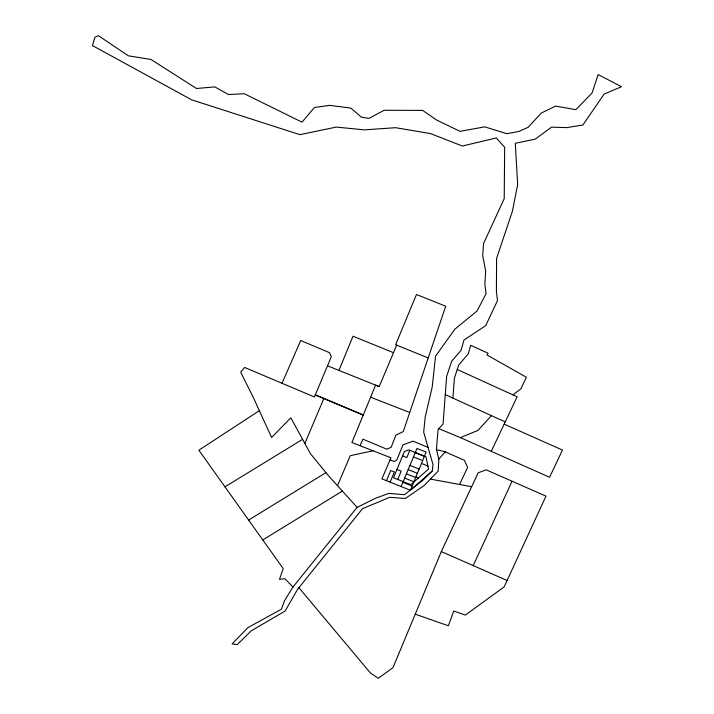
<?xml version="1.0" encoding="UTF-8"?>
<svg xmlns="http://www.w3.org/2000/svg" width="714" height="714" viewBox="0 0 714 714"><rect width="100%" height="100%" fill="white"/><g stroke="black" fill="none" stroke-linecap="round" stroke-linejoin="round"><path stroke-width="1.07" d="M438.807 459.147L438.2 471.07L424.321 485.377L405.391 498.479L389.657 497.328L362.507 508.698L297.506 589.443L285.163 611.005L251.346 630.757L237.119 644.671L232.139 643.858L247.963 627.606L281.441 609.185L284.565 600.626L292.954 587.042L357.116 507.359L375.537 498.256L388.871 493.365L404.508 494.713L423.348 479.808L432.291 470.91L433.014 464.573L423.67 432.166L425.249 416.815L432.193 387.131L435.567 356.125L454.845 329.216L477.041 310.992L486.047 293.704L484.851 284.297L485.681 271.15L482.7 255.558L483.53 243.599L504.218 198.653L504.664 147.218L496.248 137.98L462.369 146.022L430.506 133.589L395.645 127.699L364.408 129.859L336.285 127.083L299.916 134.66L191.727 99.862L92.481 45.589L94.864 37.253L98.398 35.7L128.386 55.808L150.993 59.485L196.52 88.509L214.78 86.876L228.498 94.551L244.224 93.721L302.022 122.156L314.446 107.475L329.707 105.36L350.842 108.1L361.454 117.185L369.013 118.39L384.114 110.277L422.661 110.393L436.575 120.032L460.039 131.331L484.735 126.851L506.869 133.697L518.694 131.501L528.137 127.324L541.203 113.107L555.635 106.091L575.877 109.67L592.076 92.954L598.118 74.559L621.519 86.724L604.169 94.025L582.883 124.986L566.684 127.627L551.538 127.154L535.259 139.114L515.294 143.3L517.659 184.569L512.411 211.246L496.596 258.37L496.409 291.678L497.506 300.549L485.699 325.646L463.984 340.025L461.101 350.199L451.641 361.266L446.634 376.448L443.064 424.036L438.075 429.489L436.433 449.392L438.807 459.147L445.259 451.882L464.359 460.271L467.643 467.331L459.629 484.485M452.908 398.1L454.407 378.108L458.727 364.988L468.286 353.814L470.696 345.308L488.055 353.216L486.975 354.947L526.388 377.26L520.89 388.844L512.929 394.869M360.026 445.697L362.917 439.164L386.845 449.204L391.183 447.241L395.877 435.138L403.258 431.577L445.714 306.226L416.485 294.498L395.61 344.719L428.195 357.946M298.907 587.702L370.343 672.9L378.286 678.3L392.986 667.626L441.323 551.583L478.121 472.864L486.109 469.83L545.978 496.141L504.173 586.863L465.332 615.075L453.711 611.005L448.437 625.785L415.245 614.174M357.116 507.359L328.235 475.47L310.429 453.649L290.821 417.797L271.623 437.468L252.934 396.672L240.68 372.181L244.59 367.433L314.428 396.975L327.512 365.809L338.927 370.396L352.993 336.232L393.512 352.698L396.681 345.157M327.512 365.809L331.314 356.67L329.449 352.645L300.719 340.524L282.021 383.266M386.47 480.683L390.701 470.517L394.36 471.981L390.139 482.146M397.716 479.451L401.17 471.142L396.957 469.455M409.827 450.32L406.801 457.594L402.589 455.907M401.125 486.546L409.934 465.376L419.127 469.053M409.97 465.385L413.495 456.915M393.512 352.698L379.196 386.577L375.609 385.141L351.895 442.519L390.951 457.799L381.901 478.853L410.38 490.25L426.133 452.105L416.976 448.437L413.451 456.906L422.652 460.584M304.86 443.456L323.879 398.474M337.481 485.672L350.262 455.684L373.029 450.784M473.23 565.604L512.036 481.227M491.268 451.346L517.132 396.779L457.237 369.513M491.446 415.646L477.987 430.399L460.405 437.628L438.842 428.65M410.38 490.25L432.291 470.91M259.316 410.711L198.867 450.195L283.244 568.665L279.469 579.366L284.877 578.724L292.954 587.042M248.633 520.06L325.932 472.65M262.788 539.936L342.372 491.08M224.972 486.841L302.593 439.324M430.408 479.103L471.651 486.707M436.477 449.615L445.259 451.882M370.62 397.216L409.729 412.469M390.049 459.905L394.182 461.521L396.788 460.084L402.937 444.929L412.978 441.154L428.079 447.437M338.927 370.396L379.196 386.577M415.218 452.667L424.375 456.335M421.456 463.457L427.918 466.046M408.176 469.607L417.333 473.275M415.825 477.006L418.368 478.023M406.409 473.837L415.575 477.505M404.651 478.077L413.808 481.745M402.892 482.307L412.049 485.975M441.323 551.583L507.127 580.5M504.164 424.143L562.471 450.061L549.584 477.273L460.405 437.628M445.268 394.628L505.217 421.912M404.436 451.48L393.503 477.764L410.818 484.69L428.534 469.053L426.008 456.799L408.711 449.874L404.436 451.48M363.248 415.039L315.356 394.896L363.248 415.039"/></g></svg>
